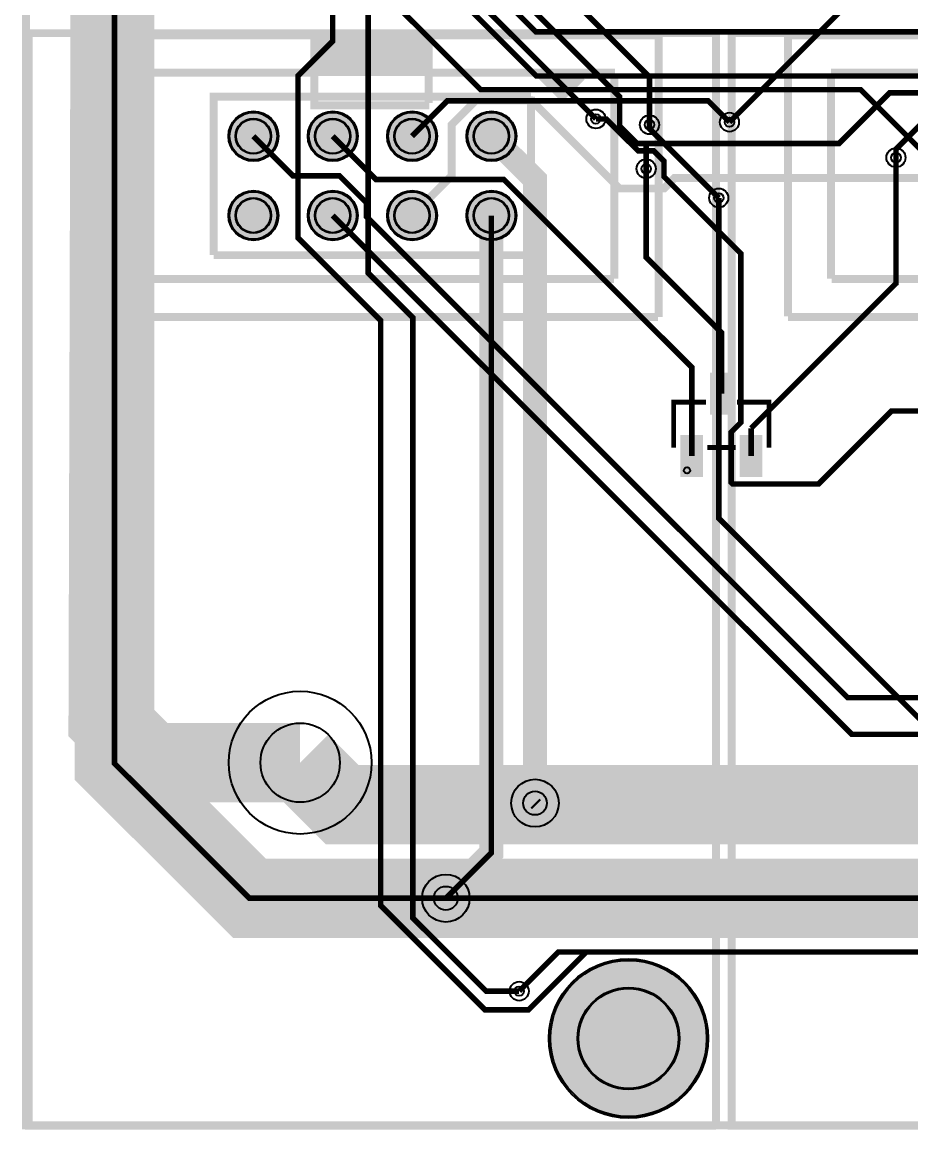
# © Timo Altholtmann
# Model space of a CAD drawing. Header units: millimetres. Extents: x 0 to 210, y -1 to 136.
# Drawn here: x -0.21 to 28.24, y -0.52 to 34.96 of the extents above; entities that cross this region are included whole.
import ezdxf

# ---------------------------------------------------------------- set-up
doc = ezdxf.new("R2010")
doc.units = ezdxf.units.MM
for name, color, linetype, true_color in [('BoardOutLine', 7, 'Continuous', 0xff00ff), ('BottomLayer', 7, 'Continuous', 0x0000ff), ('BottomSolderMaskLayer', 7, 'Continuous', 0xaa00ff), ('Document', 7, 'Continuous', 0xffffff), ('Hole', 7, 'Continuous', 0x222222), ('Multi-Layer', 7, 'Continuous', 0xc0c0c0), ('TopLayer', 7, 'Continuous', 0xff0000), ('TopPasteMaskLayer', 7, 'Continuous', 0x808080), ('TopSilkLayer', 7, 'Continuous', 0xffcc00), ('TopSolderMaskLayer', 7, 'Continuous', 0x800080)]:
    doc.layers.add(name, color=color, linetype=linetype, true_color=true_color)

msp = doc.modelspace()

# ---------------------------------------------------------------- hatches: boundary and pattern name
at = {"layer": 'BottomSolderMaskLayer'}
for points in [[(6.4, 31.307, 1), (7.975, 31.307, 1)], [(8.94, 31.307, 1), (10.515, 31.307, 1)], [(11.48, 31.307, 1), (13.055, 31.307, 1)], [(14.02, 31.307, 1), (15.595, 31.307, 1)], [(6.4, 28.767, 1), (7.975, 28.767, 1)], [(8.94, 28.767, 1), (10.515, 28.767, 1)], [(11.48, 28.767, 1), (13.055, 28.767, 1)], [(14.02, 28.767, 1), (15.595, 28.767, 1)], [(16.649, 2.407, 1), (21.751, 2.407, 1)]]:
    msp.add_hatch(color=256, dxfattribs=at).paths.add_polyline_path(points)
at = {"layer": 'Document'}
for points in [[(12.798, 33.237), (12.798, 34.437), (9.198, 34.437), (9.198, 33.237)], [(17.805, 33.339), (16.459, 33.339), (17.119, 32.679)]]:
    msp.add_hatch(color=256, dxfattribs=at).paths.add_polyline_path(points)
at = {"layer": 'Multi-Layer'}
for points in [[(6.426, 31.307, 1), (7.95, 31.307, 1)], [(8.966, 31.307, 1), (10.49, 31.307, 1)], [(11.506, 31.307, 1), (13.03, 31.307, 1)], [(14.046, 31.307, 1), (15.57, 31.307, 1)], [(6.426, 28.767, 1), (7.95, 28.767, 1)], [(8.966, 28.767, 1), (10.49, 28.767, 1)], [(11.506, 28.767, 1), (13.03, 28.767, 1)], [(14.046, 28.767, 1), (15.57, 28.767, 1)]]:
    msp.add_hatch(color=256, dxfattribs=at).paths.add_polyline_path(points)
at = {"layer": 'TopLayer'}
for points in [[(22.524, 23.686), (22.524, 22.436), (21.824, 22.436), (21.824, 23.686)], [(21.574, 21.686), (21.574, 20.436), (20.874, 20.436), (20.874, 21.686)], [(23.474, 21.686), (23.474, 20.436), (22.774, 20.436), (22.774, 21.686)]]:
    msp.add_hatch(color=256, dxfattribs=at).paths.add_polyline_path(points)
at = {"layer": 'TopPasteMaskLayer'}
for points in [[(22.524, 23.686), (22.524, 22.436), (21.824, 22.436), (21.824, 23.686)], [(21.574, 21.686), (21.574, 20.436), (20.874, 20.436), (20.874, 21.686)], [(23.474, 21.686), (23.474, 20.436), (22.774, 20.436), (22.774, 21.686)]]:
    msp.add_hatch(color=256, dxfattribs=at).paths.add_polyline_path(points)
at = {"layer": 'TopSolderMaskLayer'}
for points in [[(6.4, 31.307, 1), (7.975, 31.307, 1)], [(8.94, 31.307, 1), (10.515, 31.307, 1)], [(11.48, 31.307, 1), (13.055, 31.307, 1)], [(14.02, 31.307, 1), (15.595, 31.307, 1)], [(6.4, 28.767, 1), (7.975, 28.767, 1)], [(8.94, 28.767, 1), (10.515, 28.767, 1)], [(11.48, 28.767, 1), (13.055, 28.767, 1)], [(14.02, 28.767, 1), (15.595, 28.767, 1)], [(22.538, 23.732), (22.538, 22.391), (21.81, 22.391), (21.81, 23.732)], [(21.588, 21.732), (21.588, 20.391), (20.86, 20.391), (20.86, 21.732)], [(23.488, 21.732), (23.488, 20.391), (22.76, 20.391), (22.76, 21.732)], [(16.649, 2.407, 1), (21.751, 2.407, 1)]]:
    msp.add_hatch(color=256, dxfattribs=at).paths.add_polyline_path(points)

# ---------------------------------------------------------------- linework, layer by layer
at = {"layer": 'BoardOutLine', "const_width": 0.254}
msp.add_lwpolyline([(-0.086, 135.625), (209.914, 135.625), (209.914, -0.375), (-0.086, -0.375), (-0.086, 135.625)], close=True, dxfattribs=at)
at = {"layer": 'BottomLayer'}
for points, const_width in [([(8.686, 11.241), (3.911, 11.241), (2.54, 12.613), (2.717, 77.053), (4.79, 79.123)], 2.54), ([(8.686, 11.241), (3.911, 11.241), (2.54, 12.613), (2.717, 77.053), (4.79, 79.123), (4.788, 79.123)], 0.406), ([(15.698, 3.922), (14.64, 3.922), (12.293, 6.269), (12.293, 25.494), (10.864, 26.923), (10.864, 42.464), (6.153, 47.176), (6.153, 47.88), (6.791, 48.518), (12.786, 48.518), (17.385, 43.919), (21.89, 43.919), (22.534, 44.562), (22.534, 51.896), (23.648, 53.01)], 0.178), ([(19.763, 31.075), (19.476, 31.075), (18.915, 31.636), (18.915, 32.571), (11.437, 40.048), (11.437, 45.64), (9.499, 47.578)], 0.178), ([(6.819, 41.479), (7.635, 41.479), (9.727, 39.387), (9.727, 34.352), (8.617, 33.241), (8.617, 28.051), (11.265, 25.402), (11.265, 6.662), (14.607, 3.321), (15.992, 3.321), (17.847, 5.175), (89.377, 5.175), (90.604, 3.949), (106.492, 3.949), (126.275, 23.732), (126.275, 31.852), (128.812, 34.389), (130.308, 34.389)], 0.178), ([(18.156, 31.859), (12.33, 37.685), (11.438, 37.685)], 0.178), ([(28.088, 36.77), (27.443, 36.77), (22.43, 31.757)], 0.178), ([(17.579, 35.496), (19.87, 33.205), (19.87, 31.676)], 0.178), ([(19.763, 31.075), (25.939, 31.075), (27.56, 32.696), (32.434, 32.696), (33.648, 33.909)], 0.178), ([(12.268, 28.767), (13.538, 30.037), (13.538, 31.679), (14.314, 32.455), (16.087, 32.455), (18.911, 29.631), (20.332, 29.631), (20.669, 29.967), (33.67, 29.967)], 0.254), ([(32.232, 31.307), (31.202, 32.338), (29.209, 32.338), (27.762, 30.89), (27.762, 30.621)], 0.178), ([(16.205, 9.946), (16.205, 29.91), (14.808, 31.307)], 0.762), ([(16.205, 9.946), (16.205, 29.91), (14.808, 31.307)], 0.406), ([(19.763, 31.075), (19.763, 30.266)], 0.178), ([(13.35, 6.898), (14.808, 8.356), (14.808, 28.767)], 0.762), ([(49.282, 12.528), (43.989, 12.528), (37.222, 5.761), (35.398, 5.761), (22.088, 19.071), (22.088, 29.33)], 0.178), ([(13.35, 6.898), (14.808, 8.356), (14.808, 28.767)], 0.178)]:
    msp.add_lwpolyline(points, dxfattribs=dict(at, const_width=const_width))
at = {"layer": 'BottomSolderMaskLayer'}
for centre, radius in [((7.188, 31.307), 0.787), ((9.728, 31.307), 0.787), ((12.268, 31.307), 0.787), ((14.808, 31.307), 0.787), ((7.188, 31.307), 0.568), ((9.728, 31.307), 0.568), ((12.268, 31.307), 0.568), ((14.808, 31.307), 0.568), ((7.188, 28.767), 0.787), ((9.728, 28.767), 0.787), ((12.268, 28.767), 0.787), ((14.808, 28.767), 0.787), ((7.188, 28.767), 0.568), ((9.728, 28.767), 0.568), ((12.268, 28.767), 0.568), ((14.808, 28.767), 0.568), ((19.2, 2.407), 2.551), ((19.199, 2.407), 1.633)]:
    msp.add_circle(centre, radius, dxfattribs=at)
at = {"layer": 'Document'}
msp.add_circle((21.074, 20.601), 0.1, dxfattribs=at)
at = {"layer": 'Hole'}
for centre, radius in [((18.156, 31.859), 0.152), ((19.87, 31.676), 0.152), ((22.43, 31.757), 0.152), ((27.762, 30.62), 0.152), ((19.763, 30.266), 0.152), ((22.088, 29.33), 0.152), ((8.686, 11.241), 1.27), ((16.205, 9.946), 0.381), ((13.35, 6.898), 0.381), ((15.698, 3.921), 0.152)]:
    msp.add_circle(centre, radius, dxfattribs=at)
at = {"layer": 'Multi-Layer'}
for centre, radius in [((7.188, 31.307), 0.762), ((9.728, 31.307), 0.762), ((12.268, 31.307), 0.762), ((14.808, 31.307), 0.762), ((18.156, 31.859), 0.305), ((19.87, 31.676), 0.305), ((22.43, 31.757), 0.305), ((7.188, 31.307), 0.55), ((9.728, 31.307), 0.55), ((12.268, 31.307), 0.55), ((14.808, 31.307), 0.55), ((27.762, 30.62), 0.305), ((19.763, 30.266), 0.305), ((7.188, 28.767), 0.762), ((9.728, 28.767), 0.762), ((12.268, 28.767), 0.762), ((14.808, 28.767), 0.762), ((22.088, 29.33), 0.305), ((7.188, 28.767), 0.55), ((9.728, 28.767), 0.55), ((12.268, 28.767), 0.55), ((14.808, 28.767), 0.55), ((8.686, 11.241), 2.286), ((16.205, 9.946), 0.762), ((13.35, 6.898), 0.762), ((19.2, 2.407), 2.5), ((15.698, 3.921), 0.305), ((19.199, 2.407), 1.6)]:
    msp.add_circle(centre, radius, dxfattribs=at)
at = {"layer": 'TopLayer'}
for points, const_width in [([(127.33, 6.898), (7.061, 6.898), (2.743, 11.216), (2.743, 60.706), (2.743, 60.706), (2.743, 65.329)], 2.54), ([(13.35, 6.898), (7.061, 6.898), (2.743, 11.216), (2.743, 60.706), (2.743, 60.706), (2.743, 63.018)], 0.178), ([(33.96, 24.879), (30.749, 28.091), (30.749, 29.239), (29.95, 30.037), (29.39, 30.037), (26.629, 32.799), (14.463, 32.799), (11.516, 35.746), (11.516, 37.057), (11.518, 37.059)], 0.178), ([(15.06, 37.059), (15.219, 36.9), (15.219, 35.661), (16.229, 34.651), (43.531, 34.651)], 0.178), ([(43.033, 25.741), (41.076, 27.699), (34.153, 27.699), (33.486, 28.366), (33.486, 29.167), (32.615, 30.037), (32.029, 30.037), (30.962, 31.104), (30.962, 31.721), (29.448, 33.236), (16.247, 33.236), (13.289, 36.193)], 0.178), ([(22.43, 31.757), (21.746, 32.441), (13.402, 32.441), (12.268, 31.307)], 0.178), ([(29.367, 22.506), (29.367, 22.506), (27.622, 22.506), (25.284, 20.168), (22.54, 20.168), (22.488, 20.22), (22.488, 21.829), (22.793, 22.134), (22.793, 27.552), (20.336, 30.008), (20.336, 30.504), (20.001, 30.839), (19.505, 30.839), (18.485, 31.859), (18.156, 31.859)], 0.178), ([(22.088, 29.33), (19.87, 31.548), (19.87, 31.676)], 0.178), ([(41.118, 13.323), (26.215, 13.323), (10.806, 28.732), (10.806, 29.176), (9.945, 30.037), (8.458, 30.037), (7.188, 31.307)], 0.178), ([(21.224, 21.954), (21.224, 23.903), (15.203, 29.923), (11.112, 29.923), (9.728, 31.307)], 0.178), ([(27.762, 30.621), (27.762, 26.592), (23.124, 21.954)], 0.178), ([(19.763, 30.266), (19.763, 27.425), (22.174, 25.014), (22.174, 23.062)], 0.178), ([(41.768, 13.323), (41.768, 12.533), (41.385, 12.149), (26.346, 12.149), (9.728, 28.767)], 0.178), ([(21.224, 21.062), (21.224, 21.954)], 0.178), ([(23.124, 21.062), (23.124, 21.954)], 0.178), ([(8.686, 11.241), (10.033, 9.895), (129.768, 9.895)], 2.54), ([(8.686, 11.241), (10.033, 9.895), (16.256, 9.895)], 0.406), ([(16.256, 9.895), (16.205, 9.946)], 0.406), ([(16.256, 9.895), (38.863, 9.895)], 0.406), ([(35.876, 6.898), (13.35, 6.898)], 0.178), ([(106.271, 4.542), (105.636, 5.176), (16.953, 5.176), (15.698, 3.922)], 0.178)]:
    msp.add_lwpolyline(points, dxfattribs=dict(at, const_width=const_width))
at = {"layer": 'TopSilkLayer'}
for points, const_width in [([(22, 34.607), (0, 34.607)], 0.254), ([(0, 34.607), (0, -0.393), (22, -0.393)], 0.254), ([(1.803, 25.533), (1.803, 34.533)], 0.254), ([(20.142, 34.533), (1.806, 34.533)], 0.254), ([(12.827, 32.298), (9.144, 32.298), (9.144, 34.533), (8.331, 34.533)], 0.254), ([(12.801, 32.374), (12.801, 34.533)], 0.254), ([(20.167, 34.516), (20.167, 25.516)], 0.254), ([(22, -0.393), (22, 34.607)], 0.254), ([(44.504, 34.607), (22.504, 34.607)], 0.254), ([(22.504, 34.607), (22.504, -0.393), (44.504, -0.393)], 0.254), ([(24.307, 25.533), (24.307, 34.533)], 0.254), ([(42.646, 34.533), (24.31, 34.533)], 0.254), ([(9.118, 33.339), (3.175, 33.339)], 0.254), ([(3.175, 26.744), (3.175, 33.314)], 0.254), ([(18.77, 33.339), (12.827, 33.339)], 0.254), ([(17.703, 33.212), (17.068, 32.577), (16.383, 33.263), (16.383, 33.288)], 0.254), ([(18.745, 33.314), (18.745, 26.744)], 0.254), ([(31.623, 33.339), (25.679, 33.339)], 0.254), ([(25.679, 26.744), (25.679, 33.314)], 0.254), ([(5.92, 27.497), (5.92, 32.577), (16.08, 32.577)], 0.254), ([(16.08, 32.577), (16.08, 27.497)], 0.254), ([(16.08, 27.497), (5.92, 27.497)], 0.254), ([(18.736, 26.735), (3.198, 26.735)], 0.254), ([(41.241, 26.735), (25.702, 26.735)], 0.254), ([(20.139, 25.516), (1.798, 25.516)], 0.254), ([(42.644, 25.516), (24.302, 25.516)], 0.254), ([(20.648, 21.335), (20.648, 22.788), (21.679, 22.788)], 0.152), ([(23.7, 21.335), (23.7, 22.788), (22.668, 22.788)], 0.152), ([(22.629, 21.335), (21.718, 21.335)], 0.152)]:
    msp.add_lwpolyline(points, dxfattribs=dict(at, const_width=const_width))
for centre, radius in [((7.19, 31.307), 0.8), ((9.73, 31.307), 0.8), ((12.27, 31.307), 0.8), ((14.81, 31.307), 0.8), ((7.19, 28.767), 0.8), ((9.73, 28.767), 0.8), ((12.27, 28.767), 0.8), ((14.81, 28.767), 0.8), ((19.2, 2.407), 2.5)]:
    msp.add_circle(centre, radius, dxfattribs=at)
at = {"layer": 'TopSolderMaskLayer'}
for centre, radius in [((7.188, 31.307), 0.787), ((9.728, 31.307), 0.787), ((12.268, 31.307), 0.787), ((14.808, 31.307), 0.787), ((7.188, 31.307), 0.568), ((9.728, 31.307), 0.568), ((12.268, 31.307), 0.568), ((14.808, 31.307), 0.568), ((7.188, 28.767), 0.787), ((9.728, 28.767), 0.787), ((12.268, 28.767), 0.787), ((14.808, 28.767), 0.787), ((7.188, 28.767), 0.568), ((9.728, 28.767), 0.568), ((12.268, 28.767), 0.568), ((14.808, 28.767), 0.568), ((19.2, 2.407), 2.551), ((19.199, 2.407), 1.633)]:
    msp.add_circle(centre, radius, dxfattribs=at)

doc.saveas('drawing.dxf')
